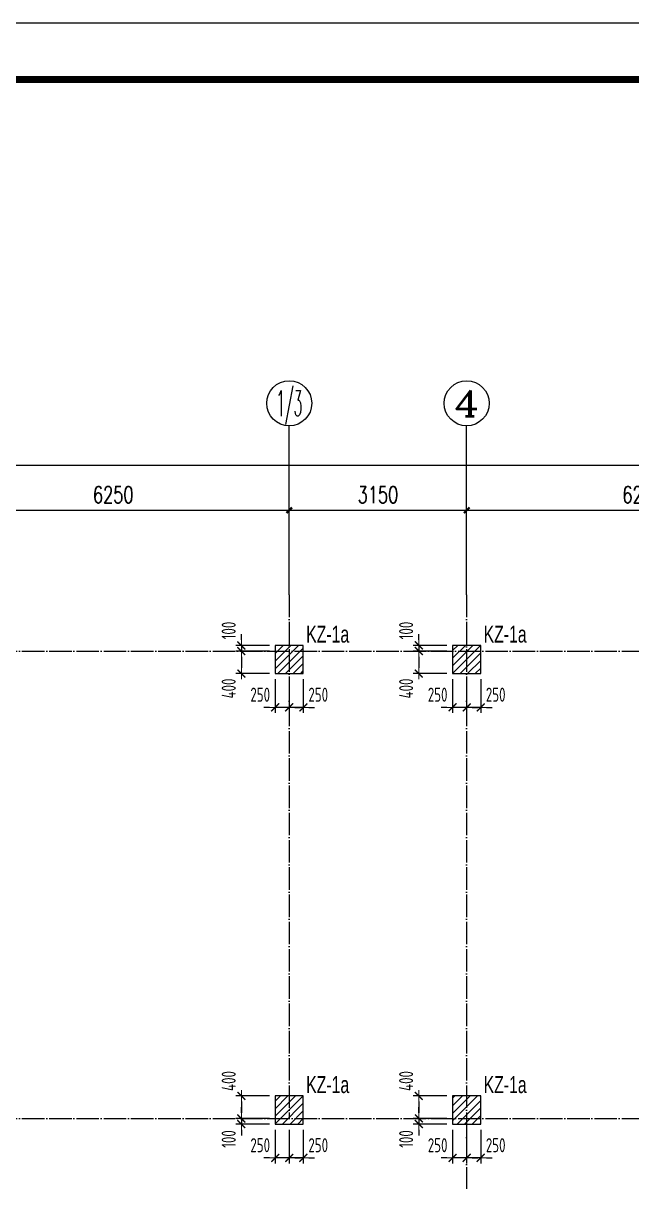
# Model space of a CAD drawing. Extents: x -441005 to 725361, y -182459 to 319313.
# Drawn here: x -15774 to -4968, y -18526 to 2050 of the extents above; entities that cross this region are included whole.
import ezdxf
from ezdxf.enums import TextEntityAlignment as Align

# ---------------------------------------------------------------- set-up
doc = ezdxf.new("R2010")
doc.units = 0
doc.header["$LTSCALE"] = 100
doc.linetypes.add('DOTE', pattern=[2.42, 2, -0.2, 0.02, -0.2])
doc.layers.get('0').update_dxf_attribs({"linetype": 'CONTINUOUS'})
doc.layers.get('Defpoints').update_dxf_attribs({"linetype": 'CONTINUOUS'})
for name, color, linetype in [('AXIS', 3, 'CONTINUOUS'), ('AXIS_TEXT', 7, 'CONTINUOUS'), ('COLU', 7, 'CONTINUOUS'), ('DOTE', 8, 'DOTE'), ('S审图修改', 2, 'CONTINUOUS'), ('TEXT', 7, 'CONTINUOUS'), ('图框', 7, 'CONTINUOUS')]:
    doc.layers.add(name, color=color, linetype=linetype)
doc.layers.add('COLU-平法定位', color=3, linetype='ByLayer', lineweight=18)
doc.styles.add('_TCH_AXIS', font='COMPLEX', dxfattribs={"bigfont": 'GBCBIG'})
doc.styles.add('_TCH_DIM_T3', font='simplex_.ttf', dxfattribs={"width": 0.705882, "bigfont": 'GBCBIG'})
doc.styles.add('BW_Dim', font='Bweng.shx', dxfattribs={"width": 0.7, "bigfont": 'hztxt.shx'})
doc.styles.add('COMPLEX', font='COMPLEX')
doc.styles.add('TCCAD_Dimension', font='Tssdeng.shx', dxfattribs={"width": 0.7, "bigfont": 'hztxt.shx'})
doc.dimstyles.new('_TCH_ARCH&&100', dxfattribs={"dimtxt": 297.5, "dimasz": 100, "dimexe": 250, "dimexo": 300, "dimgap": 126.25, "dimtad": 1, "dimdec": 0, "dimzin": 0, "dimdsep": 46, "dimtxsty": '_TCH_DIM_T3', "dimblk": 'ARCHTICK', "dimcen": 0.09, "dimclrt": 7, "dimazin": 2, "dimtfac": 1, "dimtdec": 0, "dimtix": 1, "dimtmove": 2, "dimatfit": 3, "dimfxl": 0, "dimtolj": 1, "dimtzin": 0, "dimarcsym": 0})
doc.dimstyles.new('TCCAD_100_100', dxfattribs={"dimtxt": 250, "dimasz": 100, "dimexe": 100, "dimexo": 100, "dimgap": 100, "dimtad": 1, "dimdec": 0, "dimzin": 0, "dimdsep": 46, "dimtxsty": 'TCCAD_Dimension', "dimblk": '_TCDBK100_100', "dimcen": 0, "dimclrt": 7, "dimadec": 0, "dimazin": 0, "dimtfac": 1, "dimtdec": 0, "dimtix": 1, "dimtmove": 2, "dimatfit": 3, "dimfxl": 0, "dimtolj": 1, "dimtzin": 0, "dimarcsym": 0})

# ---------------------------------------------------------------- blocks, each defined once
blk = doc.blocks.new('_AXISO')
blk.add_circle((0, 0), 0.5)
at = {"layer": 'AXIS_TEXT', "style": 'COMPLEX', "width": 1.041667}
blk.add_attdef('A', text='', height=0.56, dxfattribs=at).set_placement((-0.25, -0.28), (0.25, -0.28), align=Align.FIT)
blk = doc.blocks.new('_ArchTick')
at = {"color": 0, "linetype": 'ByBlock', "const_width": 0.4}
blk.add_lwpolyline([(-0.5, -0.5), (0.5, 0.5)], dxfattribs=at)
blk = doc.blocks.new('*D627')
at = {"layer": 'AXIS', "color": 0, "lineweight": -2}
for p, q in [((-17300, -7800), (-17300, -6350)), ((-11050, -7800), (-11050, -6350)), ((-17300, -6600), (-11050, -6600))]:
    blk.add_line(p, q, dxfattribs=at)
at = {"layer": 'Defpoints', "color": 0}
for p in [(-11050, -6600), (-17300, -8100), (-11050, -8100)]:
    blk.add_point(p, dxfattribs=at)
at = {"layer": 'AXIS', "color": 0, "lineweight": -2, "xscale": 100, "yscale": 100, "zscale": 100, "rotation": 180}
blk.add_blockref('_ArchTick', (-17300, -6600), dxfattribs=at)
at = {"layer": 'AXIS', "color": 0, "lineweight": -2, "xscale": 100, "yscale": 100, "zscale": 100}
blk.add_blockref('_ArchTick', (-11050, -6600), dxfattribs=at)
at = {"layer": 'AXIS', "color": 7, "insert": (-14175, -6324), "char_height": 297.5, "attachment_point": 5, "style": '_TCH_DIM_T3'}
blk.add_mtext('\\A1;6250', dxfattribs=at)
blk = doc.blocks.new('*D628')
at = {"layer": 'AXIS', "color": 0, "lineweight": -2}
for p, q in [((-11050, -7800), (-11050, -6350)), ((-7900, -7800), (-7900, -6350)), ((-11050, -6600), (-7900, -6600))]:
    blk.add_line(p, q, dxfattribs=at)
at = {"layer": 'Defpoints', "color": 0}
for p in [(-7900, -6600), (-11050, -8100), (-7900, -8100)]:
    blk.add_point(p, dxfattribs=at)
at = {"layer": 'AXIS', "color": 0, "lineweight": -2, "xscale": 100, "yscale": 100, "zscale": 100, "rotation": 180}
blk.add_blockref('_ArchTick', (-11050, -6600), dxfattribs=at)
at = {"layer": 'AXIS', "color": 0, "lineweight": -2, "xscale": 100, "yscale": 100, "zscale": 100}
blk.add_blockref('_ArchTick', (-7900, -6600), dxfattribs=at)
at = {"layer": 'AXIS', "color": 7, "insert": (-9475, -6324), "char_height": 297.5, "attachment_point": 5, "style": '_TCH_DIM_T3'}
blk.add_mtext('\\A1;3150', dxfattribs=at)
blk = doc.blocks.new('*D629')
at = {"layer": 'AXIS', "color": 0, "lineweight": -2}
for p, q in [((-7900, -7800), (-7900, -6350)), ((-1650, -7800), (-1650, -6350)), ((-7900, -6600), (-1650, -6600))]:
    blk.add_line(p, q, dxfattribs=at)
at = {"layer": 'Defpoints', "color": 0}
for p in [(-1650, -6600), (-7900, -8100), (-1650, -8100)]:
    blk.add_point(p, dxfattribs=at)
at = {"layer": 'AXIS', "color": 0, "lineweight": -2, "xscale": 100, "yscale": 100, "zscale": 100, "rotation": 180}
blk.add_blockref('_ArchTick', (-7900, -6600), dxfattribs=at)
at = {"layer": 'AXIS', "color": 0, "lineweight": -2, "xscale": 100, "yscale": 100, "zscale": 100}
blk.add_blockref('_ArchTick', (-1650, -6600), dxfattribs=at)
at = {"layer": 'AXIS', "color": 7, "insert": (-4775, -6324), "char_height": 297.5, "attachment_point": 5, "style": '_TCH_DIM_T3'}
blk.add_mtext('\\A1;6250', dxfattribs=at)
blk = doc.blocks.new('*D639')
at = {"layer": 'AXIS', "color": 0, "lineweight": -2}
for p, q in [((-29800, -7800), (-29800, -5550)), ((21950, -7800), (21950, -5550)), ((-29800, -5800), (21950, -5800))]:
    blk.add_line(p, q, dxfattribs=at)
at = {"layer": 'Defpoints', "color": 0}
for p in [(21950, -5800), (-29800, -8100), (21950, -8100)]:
    blk.add_point(p, dxfattribs=at)
at = {"layer": 'AXIS', "color": 0, "lineweight": -2, "xscale": 100, "yscale": 100, "zscale": 100, "rotation": 180}
blk.add_blockref('_ArchTick', (-29800, -5800), dxfattribs=at)
at = {"layer": 'AXIS', "color": 0, "lineweight": -2, "xscale": 100, "yscale": 100, "zscale": 100}
blk.add_blockref('_ArchTick', (21950, -5800), dxfattribs=at)
at = {"layer": 'AXIS', "color": 7, "insert": (-3925, -5524), "char_height": 297.5, "attachment_point": 5, "style": '_TCH_DIM_T3'}
blk.add_mtext('\\A1;51750', dxfattribs=at)
blk = doc.blocks.new('_TCDBK100_100')
blk.add_line((-1, 0), (1, 0))
at = {"const_width": 0.25}
blk.add_lwpolyline([(-0.7, -0.7), (0.7, 0.7)], dxfattribs=at)
blk = doc.blocks.new('*D709')
at = {"layer": 'COLU-平法定位', "color": 0, "linetype": 'Continuous', "lineweight": -2}
for p, q in [((-8750, -8900), (-8750, -8800)), ((-8250, -9000), (-8850, -9000)), ((-8750, -9000), (-8750, -9100)), ((-8250, -9100), (-8850, -9100)), ((-8750, -9200), (-8750, -9300))]:
    blk.add_line(p, q, dxfattribs=at)
at = {"layer": 'Defpoints', "color": 0, "linetype": 'Continuous'}
for p in [(-8150, -9000), (-8750, -9100), (-8150, -9100)]:
    blk.add_point(p, dxfattribs=at)
at = {"layer": 'COLU-平法定位', "color": 0, "linetype": 'Continuous', "lineweight": -2, "xscale": 100, "yscale": 100, "zscale": 100}
for p, rotation in [((-8750, -9000), 270), ((-8750, -9100), 90)]:
    blk.add_blockref('_TCDBK100_100', p, dxfattribs=dict(at, rotation=rotation))
at = {"layer": 'COLU-平法定位', "color": 7, "linetype": 'Continuous', "insert": (-8975, -8735), "char_height": 250, "attachment_point": 5, "rotation": 90, "style": 'TCCAD_Dimension'}
blk.add_mtext('\\A1;100', dxfattribs=at)
blk = doc.blocks.new('*D710')
at = {"layer": 'COLU-平法定位', "color": 0, "linetype": 'Continuous', "lineweight": -2}
for p, q in [((-8250, -9100), (-8850, -9100)), ((-8750, -9200), (-8750, -9400)), ((-8250, -9500), (-8850, -9500))]:
    blk.add_line(p, q, dxfattribs=at)
at = {"layer": 'Defpoints', "color": 0, "linetype": 'Continuous'}
for p in [(-8150, -9100), (-8750, -9500), (-8150, -9500)]:
    blk.add_point(p, dxfattribs=at)
at = {"layer": 'COLU-平法定位', "color": 0, "linetype": 'Continuous', "lineweight": -2, "xscale": 100, "yscale": 100, "zscale": 100}
for p, rotation in [((-8750, -9100), 90), ((-8750, -9500), 270)]:
    blk.add_blockref('_TCDBK100_100', p, dxfattribs=dict(at, rotation=rotation))
at = {"layer": 'COLU-平法定位', "color": 7, "linetype": 'Continuous', "insert": (-8975, -9765), "char_height": 250, "attachment_point": 5, "rotation": 90, "style": 'TCCAD_Dimension'}
blk.add_mtext('\\A1;400', dxfattribs=at)
blk = doc.blocks.new('*D711')
at = {"layer": 'COLU-平法定位', "color": 0, "linetype": 'Continuous', "lineweight": -2}
for p, q in [((-7900, -9600), (-7900, -10200)), ((-7650, -9600), (-7650, -10200)), ((-8000, -10100), (-8100, -10100)), ((-7650, -10100), (-7900, -10100)), ((-7550, -10100), (-7450, -10100))]:
    blk.add_line(p, q, dxfattribs=at)
at = {"layer": 'Defpoints', "color": 0, "linetype": 'Continuous'}
for p in [(-7900, -9500), (-7650, -9500), (-7900, -10100)]:
    blk.add_point(p, dxfattribs=at)
at = {"layer": 'COLU-平法定位', "color": 0, "linetype": 'Continuous', "lineweight": -2, "xscale": 100, "yscale": 100, "zscale": 100}
for p, rotation in [((-7900, -10100), 2.334537313969202e-08), ((-7650, -10100), 180.0000000233454)]:
    blk.add_blockref('_TCDBK100_100', p, dxfattribs=dict(at, rotation=rotation))
at = {"layer": 'COLU-平法定位', "color": 7, "linetype": 'Continuous', "insert": (-7385, -9875), "char_height": 250, "attachment_point": 5, "rotation": 0, "style": 'TCCAD_Dimension'}
blk.add_mtext('\\A1;250', dxfattribs=at)
blk = doc.blocks.new('*D712')
at = {"layer": 'COLU-平法定位', "color": 0, "linetype": 'Continuous', "lineweight": -2}
for p, q in [((-8150, -9600), (-8150, -10200)), ((-7900, -9600), (-7900, -10200)), ((-8250, -10100), (-8350, -10100)), ((-7900, -10100), (-8150, -10100)), ((-7800, -10100), (-7700, -10100))]:
    blk.add_line(p, q, dxfattribs=at)
at = {"layer": 'Defpoints', "color": 0, "linetype": 'Continuous'}
for p in [(-8150, -9500), (-7900, -9500), (-8150, -10100)]:
    blk.add_point(p, dxfattribs=at)
at = {"layer": 'COLU-平法定位', "color": 0, "linetype": 'Continuous', "lineweight": -2, "xscale": 100, "yscale": 100, "zscale": 100}
for p, rotation in [((-8150, -10100), 2.334537313969202e-08), ((-7900, -10100), 180.0000000233454)]:
    blk.add_blockref('_TCDBK100_100', p, dxfattribs=dict(at, rotation=rotation))
at = {"layer": 'COLU-平法定位', "color": 7, "linetype": 'Continuous', "insert": (-8415, -9875), "char_height": 250, "attachment_point": 5, "rotation": 0, "style": 'TCCAD_Dimension'}
blk.add_mtext('\\A1;250', dxfattribs=at)
blk = doc.blocks.new('*D713')
at = {"layer": 'COLU-平法定位', "color": 0, "linetype": 'Continuous', "lineweight": -2}
for p, q in [((-8250, -17000), (-8850, -17000)), ((-8750, -17100), (-8750, -17300)), ((-8250, -17400), (-8850, -17400))]:
    blk.add_line(p, q, dxfattribs=at)
at = {"layer": 'Defpoints', "color": 0, "linetype": 'Continuous'}
for p in [(-8150, -17000), (-8750, -17400), (-8150, -17400)]:
    blk.add_point(p, dxfattribs=at)
at = {"layer": 'COLU-平法定位', "color": 0, "linetype": 'Continuous', "lineweight": -2, "xscale": 100, "yscale": 100, "zscale": 100}
for p, rotation in [((-8750, -17000), 90), ((-8750, -17400), 270)]:
    blk.add_blockref('_TCDBK100_100', p, dxfattribs=dict(at, rotation=rotation))
at = {"layer": 'COLU-平法定位', "color": 7, "linetype": 'Continuous', "insert": (-8975, -16735), "char_height": 250, "attachment_point": 5, "rotation": 90, "style": 'TCCAD_Dimension'}
blk.add_mtext('\\A1;400', dxfattribs=at)
blk = doc.blocks.new('*D714')
at = {"layer": 'COLU-平法定位', "color": 0, "linetype": 'Continuous', "lineweight": -2}
for p, q in [((-8750, -17300), (-8750, -17200)), ((-8250, -17400), (-8850, -17400)), ((-8750, -17400), (-8750, -17500)), ((-8250, -17500), (-8850, -17500)), ((-8750, -17600), (-8750, -17700))]:
    blk.add_line(p, q, dxfattribs=at)
at = {"layer": 'Defpoints', "color": 0, "linetype": 'Continuous'}
for p in [(-8150, -17400), (-8750, -17500), (-8150, -17500)]:
    blk.add_point(p, dxfattribs=at)
at = {"layer": 'COLU-平法定位', "color": 0, "linetype": 'Continuous', "lineweight": -2, "xscale": 100, "yscale": 100, "zscale": 100}
for p, rotation in [((-8750, -17400), 270), ((-8750, -17500), 90)]:
    blk.add_blockref('_TCDBK100_100', p, dxfattribs=dict(at, rotation=rotation))
at = {"layer": 'COLU-平法定位', "color": 7, "linetype": 'Continuous', "insert": (-8975, -17765), "char_height": 250, "attachment_point": 5, "rotation": 90, "style": 'TCCAD_Dimension'}
blk.add_mtext('\\A1;100', dxfattribs=at)
blk = doc.blocks.new('*D715')
at = {"layer": 'COLU-平法定位', "color": 0, "linetype": 'Continuous', "lineweight": -2}
for p, q in [((-7900, -17600), (-7900, -18200)), ((-7650, -17600), (-7650, -18200)), ((-8000, -18100), (-8100, -18100)), ((-7650, -18100), (-7900, -18100)), ((-7550, -18100), (-7450, -18100))]:
    blk.add_line(p, q, dxfattribs=at)
at = {"layer": 'Defpoints', "color": 0, "linetype": 'Continuous'}
for p in [(-7900, -17500), (-7650, -17500), (-7900, -18100)]:
    blk.add_point(p, dxfattribs=at)
at = {"layer": 'COLU-平法定位', "color": 0, "linetype": 'Continuous', "lineweight": -2, "xscale": 100, "yscale": 100, "zscale": 100}
for p, rotation in [((-7900, -18100), 2.334537313969202e-08), ((-7650, -18100), 180.0000000233454)]:
    blk.add_blockref('_TCDBK100_100', p, dxfattribs=dict(at, rotation=rotation))
at = {"layer": 'COLU-平法定位', "color": 7, "linetype": 'Continuous', "insert": (-7385, -17875), "char_height": 250, "attachment_point": 5, "rotation": 0, "style": 'TCCAD_Dimension'}
blk.add_mtext('\\A1;250', dxfattribs=at)
blk = doc.blocks.new('*D716')
at = {"layer": 'COLU-平法定位', "color": 0, "linetype": 'Continuous', "lineweight": -2}
for p, q in [((-8150, -17600), (-8150, -18200)), ((-7900, -17600), (-7900, -18200)), ((-8250, -18100), (-8350, -18100)), ((-7900, -18100), (-8150, -18100)), ((-7800, -18100), (-7700, -18100))]:
    blk.add_line(p, q, dxfattribs=at)
at = {"layer": 'Defpoints', "color": 0, "linetype": 'Continuous'}
for p in [(-8150, -17500), (-7900, -17500), (-8150, -18100)]:
    blk.add_point(p, dxfattribs=at)
at = {"layer": 'COLU-平法定位', "color": 0, "linetype": 'Continuous', "lineweight": -2, "xscale": 100, "yscale": 100, "zscale": 100}
for p, rotation in [((-8150, -18100), 2.334537313969202e-08), ((-7900, -18100), 180.0000000233454)]:
    blk.add_blockref('_TCDBK100_100', p, dxfattribs=dict(at, rotation=rotation))
at = {"layer": 'COLU-平法定位', "color": 7, "linetype": 'Continuous', "insert": (-8415, -17875), "char_height": 250, "attachment_point": 5, "rotation": 0, "style": 'TCCAD_Dimension'}
blk.add_mtext('\\A1;250', dxfattribs=at)
blk = doc.blocks.new('*D725')
at = {"layer": 'COLU-平法定位', "color": 0, "linetype": 'Continuous', "lineweight": -2}
for p, q in [((-11900, -8900), (-11900, -8800)), ((-11400, -9000), (-12000, -9000)), ((-11900, -9000), (-11900, -9100)), ((-11400, -9100), (-12000, -9100)), ((-11900, -9200), (-11900, -9300))]:
    blk.add_line(p, q, dxfattribs=at)
at = {"layer": 'Defpoints', "color": 0, "linetype": 'Continuous'}
for p in [(-11300, -9000), (-11900, -9100), (-11300, -9100)]:
    blk.add_point(p, dxfattribs=at)
at = {"layer": 'COLU-平法定位', "color": 0, "linetype": 'Continuous', "lineweight": -2, "xscale": 100, "yscale": 100, "zscale": 100}
for p, rotation in [((-11900, -9000), 270), ((-11900, -9100), 90)]:
    blk.add_blockref('_TCDBK100_100', p, dxfattribs=dict(at, rotation=rotation))
at = {"layer": 'COLU-平法定位', "color": 7, "linetype": 'Continuous', "insert": (-12125, -8735), "char_height": 250, "attachment_point": 5, "rotation": 90, "style": 'TCCAD_Dimension'}
blk.add_mtext('\\A1;100', dxfattribs=at)
blk = doc.blocks.new('*D726')
at = {"layer": 'COLU-平法定位', "color": 0, "linetype": 'Continuous', "lineweight": -2}
for p, q in [((-11400, -9100), (-12000, -9100)), ((-11900, -9200), (-11900, -9400)), ((-11400, -9500), (-12000, -9500))]:
    blk.add_line(p, q, dxfattribs=at)
at = {"layer": 'Defpoints', "color": 0, "linetype": 'Continuous'}
for p in [(-11300, -9100), (-11900, -9500), (-11300, -9500)]:
    blk.add_point(p, dxfattribs=at)
at = {"layer": 'COLU-平法定位', "color": 0, "linetype": 'Continuous', "lineweight": -2, "xscale": 100, "yscale": 100, "zscale": 100}
for p, rotation in [((-11900, -9100), 90), ((-11900, -9500), 270)]:
    blk.add_blockref('_TCDBK100_100', p, dxfattribs=dict(at, rotation=rotation))
at = {"layer": 'COLU-平法定位', "color": 7, "linetype": 'Continuous', "insert": (-12125, -9765), "char_height": 250, "attachment_point": 5, "rotation": 90, "style": 'TCCAD_Dimension'}
blk.add_mtext('\\A1;400', dxfattribs=at)
blk = doc.blocks.new('*D727')
at = {"layer": 'COLU-平法定位', "color": 0, "linetype": 'Continuous', "lineweight": -2}
for p, q in [((-11050, -9600), (-11050, -10200)), ((-10800, -9600), (-10800, -10200)), ((-11150, -10100), (-11250, -10100)), ((-10800, -10100), (-11050, -10100)), ((-10700, -10100), (-10600, -10100))]:
    blk.add_line(p, q, dxfattribs=at)
at = {"layer": 'Defpoints', "color": 0, "linetype": 'Continuous'}
for p in [(-11050, -9500), (-10800, -9500), (-11050, -10100)]:
    blk.add_point(p, dxfattribs=at)
at = {"layer": 'COLU-平法定位', "color": 0, "linetype": 'Continuous', "lineweight": -2, "xscale": 100, "yscale": 100, "zscale": 100}
for p, rotation in [((-11050, -10100), 2.334537313969202e-08), ((-10800, -10100), 180.0000000233454)]:
    blk.add_blockref('_TCDBK100_100', p, dxfattribs=dict(at, rotation=rotation))
at = {"layer": 'COLU-平法定位', "color": 7, "linetype": 'Continuous', "insert": (-10535, -9875), "char_height": 250, "attachment_point": 5, "rotation": 0, "style": 'TCCAD_Dimension'}
blk.add_mtext('\\A1;250', dxfattribs=at)
blk = doc.blocks.new('*D728')
at = {"layer": 'COLU-平法定位', "color": 0, "linetype": 'Continuous', "lineweight": -2}
for p, q in [((-11300, -9600), (-11300, -10200)), ((-11050, -9600), (-11050, -10200)), ((-11400, -10100), (-11500, -10100)), ((-11050, -10100), (-11300, -10100)), ((-10950, -10100), (-10850, -10100))]:
    blk.add_line(p, q, dxfattribs=at)
at = {"layer": 'Defpoints', "color": 0, "linetype": 'Continuous'}
for p in [(-11300, -9500), (-11050, -9500), (-11300, -10100)]:
    blk.add_point(p, dxfattribs=at)
at = {"layer": 'COLU-平法定位', "color": 0, "linetype": 'Continuous', "lineweight": -2, "xscale": 100, "yscale": 100, "zscale": 100}
for p, rotation in [((-11300, -10100), 2.334537313969202e-08), ((-11050, -10100), 180.0000000233454)]:
    blk.add_blockref('_TCDBK100_100', p, dxfattribs=dict(at, rotation=rotation))
at = {"layer": 'COLU-平法定位', "color": 7, "linetype": 'Continuous', "insert": (-11565, -9875), "char_height": 250, "attachment_point": 5, "rotation": 0, "style": 'TCCAD_Dimension'}
blk.add_mtext('\\A1;250', dxfattribs=at)
blk = doc.blocks.new('*D729')
at = {"layer": 'COLU-平法定位', "color": 0, "linetype": 'Continuous', "lineweight": -2}
for p, q in [((-11400, -17000), (-12000, -17000)), ((-11900, -17100), (-11900, -17300)), ((-11400, -17400), (-12000, -17400))]:
    blk.add_line(p, q, dxfattribs=at)
at = {"layer": 'Defpoints', "color": 0, "linetype": 'Continuous'}
for p in [(-11300, -17000), (-11900, -17400), (-11300, -17400)]:
    blk.add_point(p, dxfattribs=at)
at = {"layer": 'COLU-平法定位', "color": 0, "linetype": 'Continuous', "lineweight": -2, "xscale": 100, "yscale": 100, "zscale": 100}
for p, rotation in [((-11900, -17000), 90), ((-11900, -17400), 270)]:
    blk.add_blockref('_TCDBK100_100', p, dxfattribs=dict(at, rotation=rotation))
at = {"layer": 'COLU-平法定位', "color": 7, "linetype": 'Continuous', "insert": (-12125, -16735), "char_height": 250, "attachment_point": 5, "rotation": 90, "style": 'TCCAD_Dimension'}
blk.add_mtext('\\A1;400', dxfattribs=at)
blk = doc.blocks.new('*D730')
at = {"layer": 'COLU-平法定位', "color": 0, "linetype": 'Continuous', "lineweight": -2}
for p, q in [((-11900, -17300), (-11900, -17200)), ((-11400, -17400), (-12000, -17400)), ((-11900, -17400), (-11900, -17500)), ((-11400, -17500), (-12000, -17500)), ((-11900, -17600), (-11900, -17700))]:
    blk.add_line(p, q, dxfattribs=at)
at = {"layer": 'Defpoints', "color": 0, "linetype": 'Continuous'}
for p in [(-11300, -17400), (-11900, -17500), (-11300, -17500)]:
    blk.add_point(p, dxfattribs=at)
at = {"layer": 'COLU-平法定位', "color": 0, "linetype": 'Continuous', "lineweight": -2, "xscale": 100, "yscale": 100, "zscale": 100}
for p, rotation in [((-11900, -17400), 270), ((-11900, -17500), 90)]:
    blk.add_blockref('_TCDBK100_100', p, dxfattribs=dict(at, rotation=rotation))
at = {"layer": 'COLU-平法定位', "color": 7, "linetype": 'Continuous', "insert": (-12125, -17765), "char_height": 250, "attachment_point": 5, "rotation": 90, "style": 'TCCAD_Dimension'}
blk.add_mtext('\\A1;100', dxfattribs=at)
blk = doc.blocks.new('*D731')
at = {"layer": 'COLU-平法定位', "color": 0, "linetype": 'Continuous', "lineweight": -2}
for p, q in [((-11050, -17600), (-11050, -18200)), ((-10800, -17600), (-10800, -18200)), ((-11150, -18100), (-11250, -18100)), ((-10800, -18100), (-11050, -18100)), ((-10700, -18100), (-10600, -18100))]:
    blk.add_line(p, q, dxfattribs=at)
at = {"layer": 'Defpoints', "color": 0, "linetype": 'Continuous'}
for p in [(-11050, -17500), (-10800, -17500), (-11050, -18100)]:
    blk.add_point(p, dxfattribs=at)
at = {"layer": 'COLU-平法定位', "color": 0, "linetype": 'Continuous', "lineweight": -2, "xscale": 100, "yscale": 100, "zscale": 100}
for p, rotation in [((-11050, -18100), 2.334537313969202e-08), ((-10800, -18100), 180.0000000233454)]:
    blk.add_blockref('_TCDBK100_100', p, dxfattribs=dict(at, rotation=rotation))
at = {"layer": 'COLU-平法定位', "color": 7, "linetype": 'Continuous', "insert": (-10535, -17875), "char_height": 250, "attachment_point": 5, "rotation": 0, "style": 'TCCAD_Dimension'}
blk.add_mtext('\\A1;250', dxfattribs=at)
blk = doc.blocks.new('*D732')
at = {"layer": 'COLU-平法定位', "color": 0, "linetype": 'Continuous', "lineweight": -2}
for p, q in [((-11300, -17600), (-11300, -18200)), ((-11050, -17600), (-11050, -18200)), ((-11400, -18100), (-11500, -18100)), ((-11050, -18100), (-11300, -18100)), ((-10950, -18100), (-10850, -18100))]:
    blk.add_line(p, q, dxfattribs=at)
at = {"layer": 'Defpoints', "color": 0, "linetype": 'Continuous'}
for p in [(-11300, -17500), (-11050, -17500), (-11300, -18100)]:
    blk.add_point(p, dxfattribs=at)
at = {"layer": 'COLU-平法定位', "color": 0, "linetype": 'Continuous', "lineweight": -2, "xscale": 100, "yscale": 100, "zscale": 100}
for p, rotation in [((-11300, -18100), 2.334537313969202e-08), ((-11050, -18100), 180.0000000233454)]:
    blk.add_blockref('_TCDBK100_100', p, dxfattribs=dict(at, rotation=rotation))
at = {"layer": 'COLU-平法定位', "color": 7, "linetype": 'Continuous', "insert": (-11565, -17875), "char_height": 250, "attachment_point": 5, "rotation": 0, "style": 'TCCAD_Dimension'}
blk.add_mtext('\\A1;250', dxfattribs=at)
blk = doc.blocks.new('A2+1_2')
at = {"layer": '图框'}
blk.add_lwpolyline([(0, 0), (89100, 0), (89100, 42000), (0, 42000)], close=True, dxfattribs=at)
at = {"layer": '图框', "const_width": 120}
blk.add_lwpolyline([(2500, 1000), (88100, 1000), (88100, 41000), (2500, 41000)], close=True, dxfattribs=at)

msp = doc.modelspace()

# ---------------------------------------------------------------- hatches: boundary and pattern name
at = {"layer": 'S审图修改'}
h = msp.add_hatch(dxfattribs=at)
h.set_pattern_fill('ANSI31', color=256, scale=30, style=0)
h.paths.add_polyline_path([(-10800, -9500), (-10800, -9000), (-11300, -9000), (-11300, -9500)])
h = msp.add_hatch(dxfattribs=at)
h.set_pattern_fill('ANSI31', color=256, scale=30, style=0)
h.paths.add_polyline_path([(-7650, -9500), (-7650, -9000), (-8150, -9000), (-8150, -9500)])
h = msp.add_hatch(dxfattribs=at)
h.set_pattern_fill('ANSI31', color=256, scale=30, style=0)
h.paths.add_polyline_path([(-10800, -17500), (-10800, -17000), (-11300, -17000), (-11300, -17500)])
h = msp.add_hatch(dxfattribs=at)
h.set_pattern_fill('ANSI31', color=256, scale=30, style=0)
h.paths.add_polyline_path([(-7650, -17500), (-7650, -17000), (-8150, -17000), (-8150, -17500)])

# ---------------------------------------------------------------- linework, layer by layer
at = {"layer": 'AXIS'}
for p, q in [((-11050, -8100), (-11050, -5100)), ((-7900, -8100), (-7900, -5100))]:
    msp.add_line(p, q, dxfattribs=at)
at = {"layer": 'COLU'}
for points in [[(-10800, -9500), (-10800, -9000), (-11300, -9000), (-11300, -9500)], [(-7650, -9500), (-7650, -9000), (-8150, -9000), (-8150, -9500)], [(-10800, -17500), (-10800, -17000), (-11300, -17000), (-11300, -17500)], [(-7650, -17500), (-7650, -17000), (-8150, -17000), (-8150, -17500)]]:
    msp.add_lwpolyline(points, close=True, dxfattribs=at)
at = {"layer": 'DOTE', "ltscale": 2}
for p, q in [((-11050, -8100), (-11050, -17400)), ((-7900, -8100), (-7900, -23600)), ((-30800, -9100), (23400, -9100)), ((-30800, -17400), (23400, -17400))]:
    msp.add_line(p, q, dxfattribs=at)

# ---------------------------------------------------------------- block references
msp.add_blockref('A2+1_2', (-40300, -39950))
at = {"layer": 'AXIS'}
ref = msp.add_blockref('_AXISO', (-11050, -4700), dxfattribs=dict(at, xscale=800, yscale=800, zscale=800))
ref.add_attrib('A', '1/3', dxfattribs={"layer": 'AXIS_TEXT', "height": 452.55, "style": '_TCH_AXIS', "width": 0.411765}).set_placement((-11276.3, -4926.3), (-10823.7, -4926.3), align=Align.FIT)
ref = msp.add_blockref('_AXISO', (-7900, -4700), dxfattribs=dict(at, xscale=800, yscale=800, zscale=800))
ref.add_attrib('A', '4', dxfattribs={"layer": 'AXIS_TEXT', "height": 452.5, "style": '_TCH_AXIS', "width": 1.3125}).set_placement((-8126.3, -4926.3), (-7673.7, -4926.3), align=Align.FIT)

# ---------------------------------------------------------------- texts
at = {"layer": 'TEXT', "style": 'BW_Dim', "width": 0.7}
for p in [(-10750, -8950), (-7600, -8950), (-10750, -16949.2), (-7600, -16949.2)]:
    msp.add_text('KZ-1a', height=300, dxfattribs=at).set_placement(p)

# ---------------------------------------------------------------- dimensions: what is measured, and where the dimension line sits
at = {"layer": 'AXIS'}
for p1, p2, distance, picture, middle in [((-29800, -8100), (21950, -8100), 2300, '*D639', (-3925, -5523.6)), ((-17300, -8100), (-11050, -8100), 1500, '*D627', (-14175, -6323.6)), ((-11050, -8100), (-7900, -8100), 1500, '*D628', (-9475, -6323.6)), ((-7900, -8100), (-1650, -8100), 1500, '*D629', (-4775, -6323.6))]:
    dim = msp.add_aligned_dim(p1=p1, p2=p2, distance=distance, dimstyle='_TCH_ARCH&&100', dxfattribs=at)
    dim.commit()
    dim.dimension.update_dxf_attribs({"geometry": picture, "text_midpoint": middle})
at = {"layer": 'COLU-平法定位', "linetype": 'Continuous'}
for base, p1, p2, angle, picture, middle in [((-11900, -9100), (-11300, -9000), (-11300, -9100), 270, '*D725', (-12125, -8735)), ((-8750, -9100), (-8150, -9000), (-8150, -9100), 270, '*D709', (-8975, -8735)), ((-11900, -9500), (-11300, -9100), (-11300, -9500), 270, '*D726', (-12125, -9765)), ((-8750, -9500), (-8150, -9100), (-8150, -9500), 270, '*D710', (-8975, -9765)), ((-11300, -10100), (-11050, -9500), (-11300, -9500), 180, '*D728', (-11565, -9875)), ((-11050, -10100), (-10800, -9500), (-11050, -9500), 180, '*D727', (-10535, -9875)), ((-8150, -10100), (-7900, -9500), (-8150, -9500), 180, '*D712', (-8415, -9875)), ((-7900, -10100), (-7650, -9500), (-7900, -9500), 180, '*D711', (-7385, -9875)), ((-11900, -17400), (-11300, -17000), (-11300, -17400), 270, '*D729', (-12125, -16735)), ((-8750, -17400), (-8150, -17000), (-8150, -17400), 270, '*D713', (-8975, -16735)), ((-11900, -17500), (-11300, -17400), (-11300, -17500), 270, '*D730', (-12125, -17765)), ((-8750, -17500), (-8150, -17400), (-8150, -17500), 270, '*D714', (-8975, -17765)), ((-11300, -18100), (-11050, -17500), (-11300, -17500), 180, '*D732', (-11565, -17875)), ((-11050, -18100), (-10800, -17500), (-11050, -17500), 180, '*D731', (-10535, -17875)), ((-8150, -18100), (-7900, -17500), (-8150, -17500), 180, '*D716', (-8415, -17875)), ((-7900, -18100), (-7650, -17500), (-7900, -17500), 180, '*D715', (-7385, -17875))]:
    dim = msp.add_linear_dim(base=base, p1=p1, p2=p2, angle=angle, dimstyle='TCCAD_100_100', dxfattribs=at)
    dim.commit()
    dim.dimension.update_dxf_attribs({"geometry": picture, "text_midpoint": middle, "dimtype": 160})

doc.saveas('drawing.dxf')
